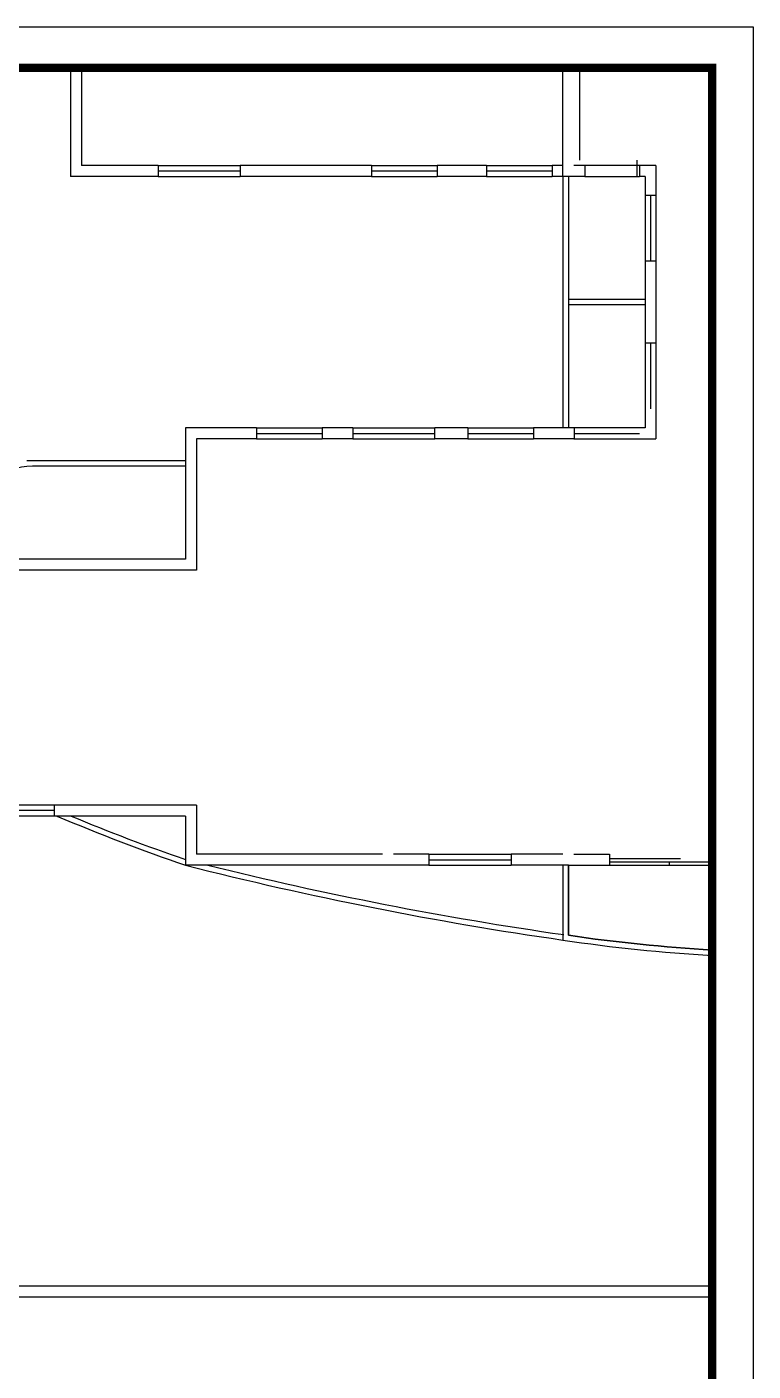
# Model space of a CAD drawing. Extents: x 325989 to 388989, y -418326 to -314916.
# Drawn here: x 375714 to 388989, y -339506 to -314916 of the extents above; entities that cross this region are included whole.
import ezdxf

# ---------------------------------------------------------------- set-up
doc = ezdxf.new("R2010")
doc.units = 0
doc.header["$LTSCALE"] = 1000
doc.header["$MEASUREMENT"] = 0
doc.layers.add('PUB_TITLE', color=4, linetype='CONTINUOUS')
doc.layers.add('WALL', color=255, linetype='CONTINUOUS')

msp = doc.modelspace()

# ---------------------------------------------------------------- linework, layer by layer
at = {"layer": 'PUB_TITLE', "linetype": 'BYBLOCK'}
msp.add_lwpolyline([(325989.233, -359465.775), (325989.233, -314915.775), (388989.233, -314915.775), (388989.233, -359465.775)], close=True, dxfattribs=at)
at = {"layer": 'PUB_TITLE', "linetype": 'BYBLOCK', "const_width": 150}
msp.add_lwpolyline([(329739.233, -358715.775), (388239.233, -358715.775), (388239.233, -315665.775), (329739.233, -315665.775)], close=True, dxfattribs=at)
at = {"layer": 'WALL', "color": 255}
for p, q in [((376513.676, -315665.775), (376513.676, -317651.412)), ((376713.676, -315665.775), (376713.676, -317451.412)), ((385513.676, -317651.412), (385513.676, -315665.775)), ((385813.676, -315665.775), (385813.676, -317351.412)), ((378113.676, -317451.412), (376713.676, -317451.412)), ((378113.676, -317451.412), (378113.676, -317651.412)), ((378113.676, -317451.412), (379613.676, -317451.412)), ((379613.676, -317451.412), (379613.676, -317651.412)), ((382013.676, -317451.412), (379613.676, -317451.412)), ((382013.676, -317451.412), (382013.676, -317651.412)), ((382013.676, -317451.412), (383213.676, -317451.412)), ((383213.676, -317451.412), (383213.676, -317651.412)), ((384113.676, -317451.412), (383213.676, -317451.412)), ((384113.676, -317451.412), (384113.676, -317651.412)), ((384113.676, -317451.412), (385313.676, -317451.412)), ((385313.676, -317451.412), (385313.676, -317651.412)), ((385513.676, -317451.412), (385313.676, -317451.412)), ((385913.676, -317451.412), (385713.676, -317451.412)), ((385913.676, -317451.412), (385913.676, -317651.412)), ((387213.676, -317451.412), (385913.676, -317451.412)), ((386863.676, -317351.412), (386863.676, -317651.412)), ((386913.676, -317451.412), (386913.676, -317651.412)), ((387213.676, -317451.412), (387213.676, -318001.412)), ((378113.676, -317651.412), (376513.676, -317651.412)), ((378113.676, -317551.412), (379613.676, -317551.412)), ((378113.676, -317651.412), (379613.676, -317651.412)), ((382013.676, -317651.412), (379613.676, -317651.412)), ((382013.676, -317551.412), (383213.676, -317551.412)), ((382013.676, -317651.412), (383213.676, -317651.412)), ((384113.676, -317651.412), (383213.676, -317651.412)), ((384113.676, -317551.412), (385313.676, -317551.412)), ((384113.676, -317651.412), (385313.676, -317651.412)), ((385913.676, -317651.412), (385313.676, -317651.412)), ((385513.676, -317651.412), (385513.676, -322251.412)), ((385613.676, -317651.412), (385613.676, -322251.412)), ((385913.676, -317651.412), (386913.676, -317651.412)), ((385913.676, -317651.412), (386863.676, -317651.412)), ((387013.676, -317651.412), (386913.676, -317651.412)), ((387013.676, -317651.412), (387013.676, -318001.412)), ((387013.676, -318001.412), (387013.676, -319201.412)), ((387213.676, -318001.412), (387013.676, -318001.412)), ((387113.676, -318001.412), (387113.676, -319201.412)), ((387213.676, -318001.412), (387213.676, -319201.412)), ((387013.676, -319201.412), (387013.676, -320701.412)), ((387213.676, -319201.412), (387013.676, -319201.412)), ((387213.676, -319201.412), (387213.676, -320701.412)), ((387013.676, -319901.412), (385613.676, -319901.412)), ((387013.676, -320001.412), (385613.676, -320001.412)), ((387013.676, -320701.412), (387013.676, -322251.412)), ((387213.676, -320701.412), (387013.676, -320701.412)), ((387113.676, -320701.412), (387113.676, -321901.412)), ((387213.676, -320701.412), (387213.676, -322451.412)), ((379913.676, -322251.412), (378613.676, -322251.412)), ((378613.676, -322251.412), (378613.676, -324651.412)), ((379913.676, -322251.412), (381113.676, -322251.412)), ((379913.676, -322251.412), (379913.676, -322451.412)), ((379913.676, -322351.412), (381113.676, -322351.412)), ((381113.676, -322251.412), (381113.676, -322451.412)), ((381673.748, -322251.412), (381113.676, -322251.412)), ((381673.748, -322251.412), (383173.748, -322251.412)), ((381673.748, -322251.412), (381673.748, -322451.412)), ((381673.748, -322351.412), (383173.748, -322351.412)), ((383173.748, -322451.412), (383173.748, -322251.412)), ((383773.748, -322251.412), (383173.748, -322251.412)), ((383773.748, -322251.412), (384973.748, -322251.412)), ((383773.748, -322251.412), (383773.748, -322451.412)), ((383773.748, -322351.412), (384973.748, -322351.412)), ((385713.676, -322251.412), (384973.748, -322251.412)), ((384973.748, -322251.412), (384973.748, -322451.412)), ((387013.676, -322251.412), (385713.676, -322251.412)), ((385713.676, -322351.412), (386913.676, -322351.412)), ((385715.423, -322251.412), (385715.423, -322451.412)), ((378813.676, -322451.412), (378813.676, -324851.412)), ((379913.676, -322451.412), (378813.676, -322451.412)), ((379913.676, -322451.412), (381113.676, -322451.412)), ((381673.748, -322451.412), (381113.676, -322451.412)), ((381673.748, -322451.412), (383173.748, -322451.412)), ((383773.748, -322451.412), (383173.748, -322451.412)), ((383773.748, -322451.412), (384973.748, -322451.412)), ((385715.423, -322451.412), (384973.748, -322451.412)), ((385713.676, -322451.412), (387213.676, -322451.412)), ((378613.676, -322851.412), (375713.676, -322851.412)), ((378613.676, -322951.412), (375813.676, -322951.412)), ((377713.676, -324651.412), (374713.676, -324651.412)), ((378513.676, -324651.412), (377713.676, -324651.412)), ((378613.676, -324651.412), (378513.676, -324651.412)), ((378813.676, -324851.412), (374713.676, -324851.412)), ((376213.676, -329251.412), (374813.676, -329251.412)), ((376213.676, -329151.412), (374913.676, -329151.412)), ((378813.676, -329151.412), (376213.676, -329151.412)), ((376213.676, -329151.412), (376213.676, -329351.412)), ((378813.676, -329151.412), (378813.676, -330051.412)), ((376213.676, -329351.412), (374713.676, -329351.412)), ((378613.676, -329351.412), (376213.676, -329351.412)), ((378613.676, -329351.412), (378613.676, -330251.412)), ((382213.676, -330051.412), (378813.676, -330051.412)), ((383063.676, -330051.412), (382413.676, -330051.412)), ((383063.676, -330051.412), (383063.676, -330251.412)), ((383063.676, -330051.412), (384563.676, -330051.412)), ((383063.676, -330151.412), (384563.676, -330151.412)), ((385513.676, -330051.412), (384563.676, -330051.412)), ((384563.676, -330051.412), (384563.676, -330251.412)), ((385713.676, -330051.412), (386363.676, -330051.412)), ((386363.676, -330051.412), (386363.676, -330251.412)), ((386363.676, -330131.412), (387663.676, -330131.412)), ((386363.676, -330191.412), (388239.233, -330191.412)), ((387463.676, -330251.412), (387463.676, -330191.412)), ((383063.676, -330251.412), (378613.676, -330251.412)), ((383063.676, -330251.412), (384563.676, -330251.412)), ((385613.676, -330251.412), (384563.676, -330251.412)), ((385513.676, -330251.412), (385513.676, -331620.036)), ((385613.676, -330251.412), (386363.676, -330251.412)), ((385613.676, -330251.412), (385613.676, -331532.972)), ((387463.676, -330251.412), (388239.233, -330251.412)), ((388239.233, -337951.412), (374913.676, -337951.412)), ((388239.233, -338151.412), (374713.676, -338151.412))]:
    msp.add_line(p, q, dxfattribs=at)
msp.add_lwpolyline([(388239.233, -331802.363, -0.02226285), (385613.676, -331532.972), (385613.676, -330251.412), (388239.233, -330251.412)], format="xyb", dxfattribs=at)
for centre, radius, start, end in [((375813.676, -323951.412), 1000, 90, 180), ((389666.798, -297866.637), 34219.076, 246.9398643, 251.1549124), ((389666.798, -297866.637), 34119.076, 247.3375739, 251.0975875), ((394874.057, -266351.416), 65936.405, 255.72317534, 261.83867759), ((394874.058, -266351.218), 65836.603, 256.06930669, 261.83925256), ((389950.477, -302114.665), 29837.093, 261.4483528, 266.7121155), ((389950.078, -302198.667), 29653.091, 261.5910369, 266.6924635)]:
    msp.add_arc(centre, radius, start, end, dxfattribs=at)

doc.saveas('drawing.dxf')
